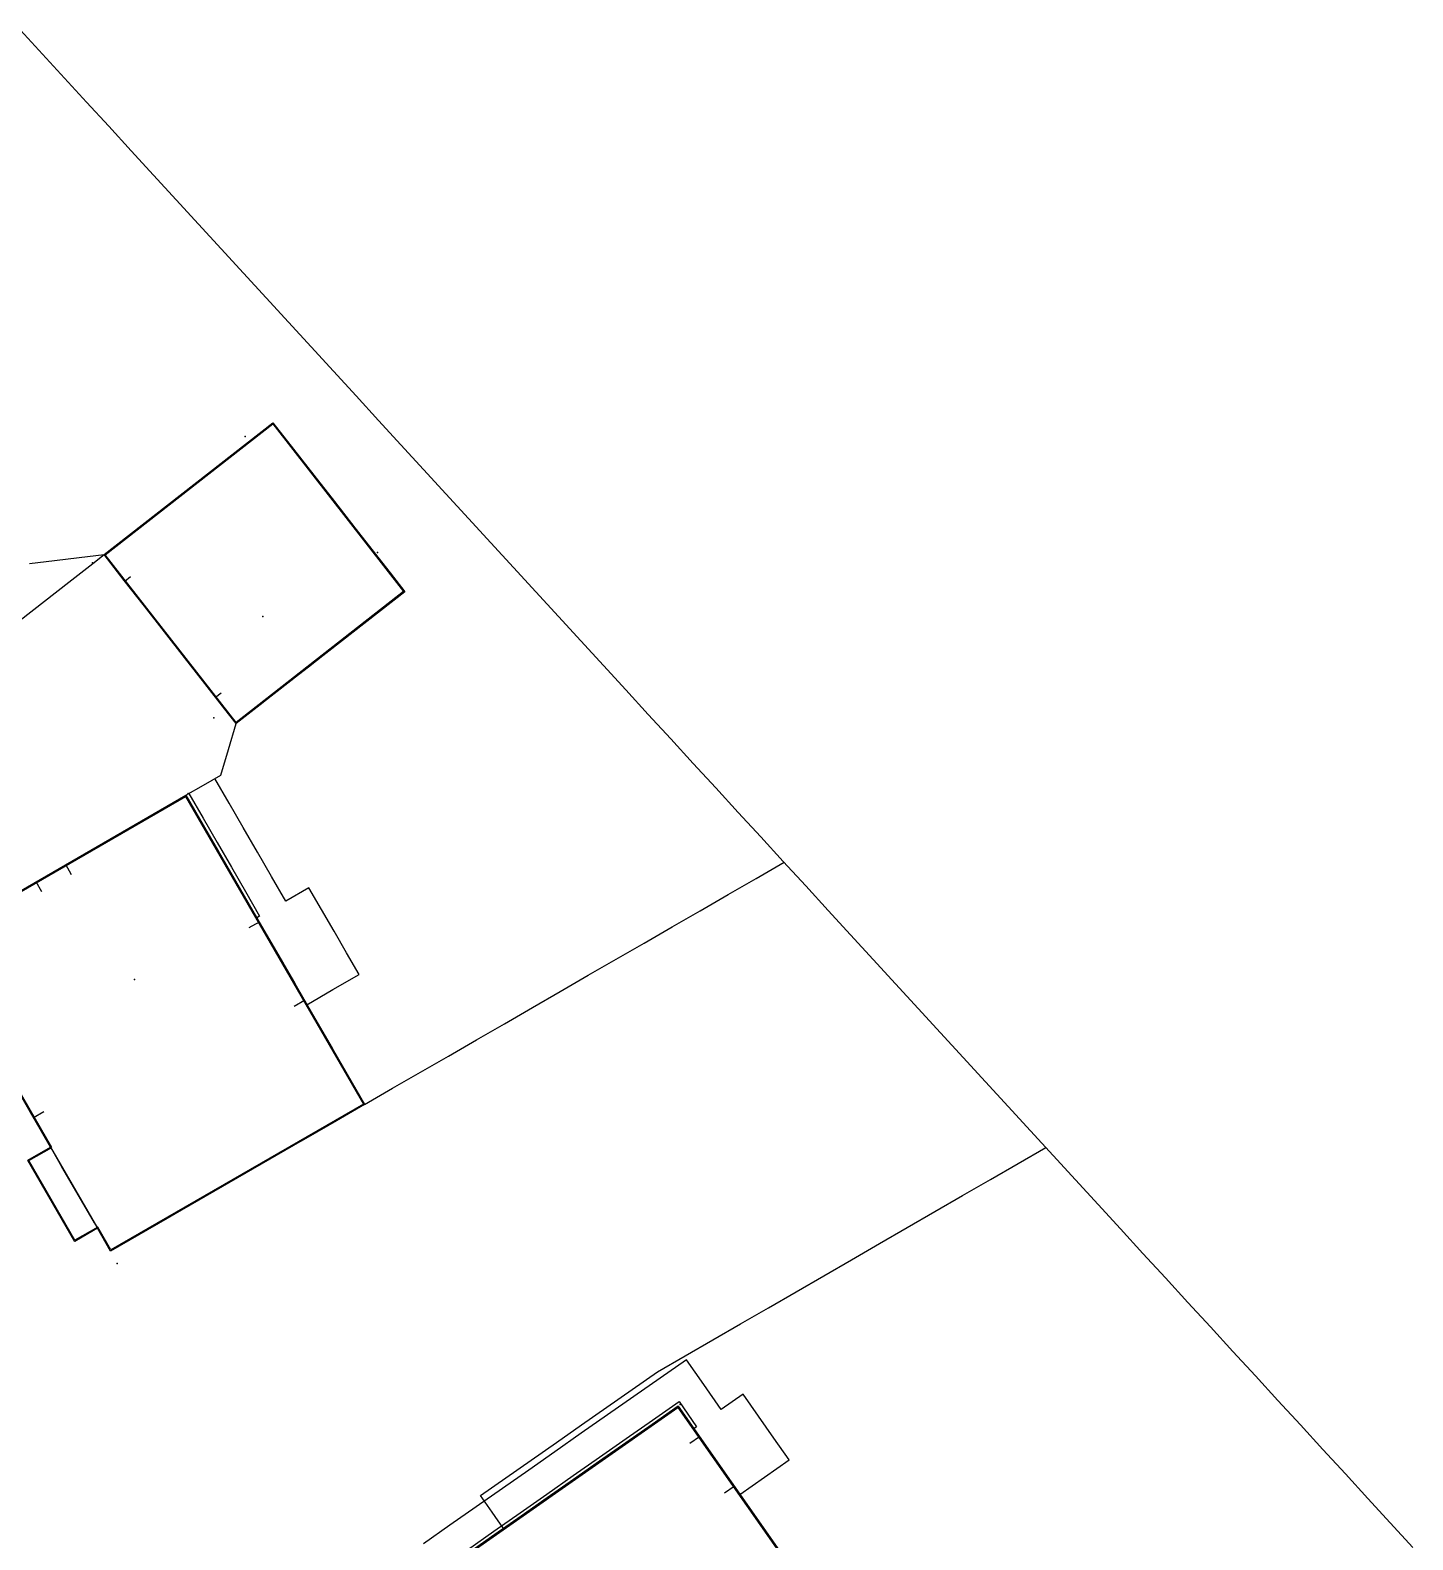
# Model space of a CAD drawing. Header units: metres. Extents: x 337936 to 338469, y 373266 to 374026.
# Drawn here: x 338079.79 to 338121.12, y 373847.05 to 373892.19 of the extents above; entities that cross this region are included whole.
import ezdxf

# ---------------------------------------------------------------- set-up
doc = ezdxf.new("R2010")
doc.units = ezdxf.units.M
for name, color, linetype in [('3D_LINES', 3, 'Continuous'), ('3D_Points', 1, 'Continuous'), ('PLOTS EXTERNAL LEVEL', 6, 'Continuous'), ('PLOTS FFL', 5, 'Continuous')]:
    doc.layers.add(name, color=color, linetype=linetype)

msp = doc.modelspace()

# ---------------------------------------------------------------- linework, layer by layer
at = {"layer": '3D_LINES'}
for points in [[(338079.496, 373892.186, 0), (338080.155, 373891.468, 0), (338080.814, 373890.749, 0), (338081.474, 373890.031, 0), (338082.133, 373889.312, 0), (338082.805, 373888.58, 0), (338083.477, 373887.847, 0), (338084.149, 373887.114, 0), (338084.822, 373886.382, 0), (338085.494, 373885.649, 0), (338086.166, 373884.916, 0), (338086.838, 373884.184, 0), (338087.51, 373883.451, 0), (338088.183, 373882.718, 0), (338088.855, 373881.986, 0), (338089.527, 373881.253, 0), (338090.199, 373880.52, 0), (338090.871, 373879.788, 0), (338091.544, 373879.055, 0), (338092.216, 373878.322, 0), (338092.888, 373877.59, 0), (338093.56, 373876.857, 0), (338094.232, 373876.124, 0), (338094.905, 373875.392, 0), (338095.577, 373874.659, 0), (338096.249, 373873.926, 0), (338096.921, 373873.194, 0), (338097.593, 373872.461, 0), (338098.266, 373871.728, 0), (338098.938, 373870.996, 0), (338099.61, 373870.263, 0), (338100.282, 373869.53, 0), (338100.954, 373868.798, 0), (338101.627, 373868.065, 0), (338102.299, 373867.332, 0), (338102.971, 373866.6, 0), (338103.643, 373865.867, 0), (338104.315, 373865.134, 0), (338104.988, 373864.402, 0), (338105.66, 373863.669, 0), (338106.332, 373862.936, 0), (338107.004, 373862.204, 0), (338107.676, 373861.471, 0), (338108.349, 373860.738, 0), (338109.021, 373860.006, 0), (338109.693, 373859.273, 0), (338110.365, 373858.54, 0), (338111.037, 373857.808, 0), (338111.71, 373857.075, 0), (338112.382, 373856.342, 0), (338113.054, 373855.61, 0), (338113.726, 373854.877, 0), (338114.398, 373854.144, 0), (338115.071, 373853.412, 0), (338115.743, 373852.679, 0), (338116.415, 373851.946, 0), (338117.087, 373851.214, 0), (338117.759, 373850.481, 0), (338118.432, 373849.748, 0), (338119.104, 373849.016, 0), (338119.776, 373848.283, 0), (338120.448, 373847.55, 0), (338121.12, 373846.818, 0)], [(338087.041, 373880.446, 33.597), (338087.654, 373879.661, 33.597), (338088.267, 373878.877, 33.597), (338088.88, 373878.092, 33.597), (338089.493, 373877.307, 33.597), (338090.106, 373876.523, 33.597), (338090.546, 373875.959, 33.597), (338090.986, 373875.396, 33.598), (338090.266, 373874.833, 33.598), (338089.545, 373874.269, 33.598), (338088.824, 373873.706, 33.598), (338088.104, 373873.143, 33.598), (338087.383, 373872.58, 33.598), (338086.662, 373872.017, 33.598), (338085.942, 373871.454, 33.598), (338085.606, 373871.884, 33.598), (338085.004, 373872.654, 33.599), (338084.402, 373873.424, 33.6), (338083.801, 373874.194, 33.601), (338083.199, 373874.964, 33.602), (338082.597, 373875.734, 33.603), (338081.996, 373876.505, 33.604)], [(338079.488, 373874.545, 33.639), (338080.213, 373875.112, 33.625), (338080.938, 373875.678, 33.612), (338081.663, 373876.244, 33.598), (338081.996, 373876.505, 33.604)], [(338079.766, 373876.242, 33.6), (338080.509, 373876.33, 33.6), (338081.252, 373876.417, 33.6), (338081.996, 373876.505, 33.604)], [(338082.613, 373875.715, 33.6), (338082.782, 373875.847, 33.6)], [(338085.324, 373872.244, 33.6), (338085.494, 373872.377, 33.6)], [(338084.443, 373869.311, 33.528), (338084.963, 373869.611, 33.528), (338085.483, 373869.911, 33.528), (338085.712, 373870.683, 33.528), (338085.942, 373871.454, 33.528)], [(338084.53, 373869.361, 33.528), (338084.953, 373868.628, 33.528), (338085.377, 373867.895, 33.528), (338085.8, 373867.162, 33.528), (338086.223, 373866.429, 33.528), (338086.646, 373865.696, 33.528), (338086.56, 373865.646, 33.528), (338086.935, 373864.996, 33.528), (338087.31, 373864.347, 33.528), (338087.685, 373863.697, 33.528), (338088.06, 373863.047, 33.528), (338088.839, 373863.497, 33.528), (338089.619, 373863.947, 33.528), (338089.244, 373864.597, 33.528), (338088.869, 373865.247, 33.528), (338088.494, 373865.896, 33.528), (338088.119, 373866.546, 33.528), (338087.426, 373866.146, 33.528), (338087.002, 373866.879, 33.528), (338086.579, 373867.612, 33.528), (338086.156, 373868.345, 33.528), (338085.733, 373869.078, 33.528), (338085.309, 373869.811, 33.528)], [(338084.443, 373869.311, 33.528), (338084.929, 373868.47, 33.517), (338085.414, 373867.63, 33.506), (338085.899, 373866.789, 33.496), (338086.385, 373865.948, 33.485), (338086.87, 373865.108, 33.474), (338087.355, 373864.267, 33.463), (338087.841, 373863.427, 33.453), (338088.326, 373862.586, 33.442), (338088.812, 373861.745, 33.431), (338089.297, 373860.905, 33.42), (338089.782, 373860.064, 33.41), (338088.939, 373859.577, 33.399), (338088.095, 373859.09, 33.388), (338087.252, 373858.603, 33.377), (338086.409, 373858.116, 33.367), (338085.565, 373857.629, 33.356), (338084.722, 373857.142, 33.345), (338083.878, 373856.655, 33.334), (338083.035, 373856.168, 33.323), (338082.191, 373855.682, 33.313), (338081.706, 373856.522, 33.339), (338081.221, 373857.363, 33.365), (338080.735, 373858.203, 33.391), (338080.25, 373859.044, 33.417), (338079.765, 373859.885, 33.443)], [(338081.024, 373866.929, 33.572), (338080.847, 373867.235, 33.558)], [(338089.782, 373860.064, 33.636), (338090.618, 373860.547, 33.592), (338091.454, 373861.029, 33.559), (338092.291, 373861.512, 33.569), (338093.127, 373861.995, 33.578), (338093.963, 373862.478, 33.588), (338094.799, 373862.96, 33.598), (338095.635, 373863.443, 33.6), (338096.471, 373863.926, 33.6), (338097.307, 373864.409, 33.634), (338098.143, 373864.891, 33.662), (338098.979, 373865.374, 33.613), (338099.816, 373865.857, 33.613), (338100.652, 373866.34, 33.613), (338101.488, 373866.822, 33.613), (338102.324, 373867.305, 33.613)], [(338080.138, 373866.418, 33.58), (338079.962, 373866.723, 33.567)], [(338086.632, 373865.52, 33.57), (338086.327, 373865.344, 33.586)], [(338087.987, 373863.173, 33.598), (338087.682, 373862.997, 33.614)], [(338080.196, 373859.844, 33.466), (338079.89, 373859.667, 33.448)], [(338081.116, 373855.97, 33.341), (338080.649, 373856.779, 33.367), (338080.182, 373857.588, 33.392), (338079.715, 373858.397, 33.417), (338080.396, 373858.791, 33.418), (338080.864, 373857.982, 33.391), (338081.331, 373857.173, 33.363), (338081.798, 373856.364, 33.336)], [(338093.94, 373847.387, 33.617), (338093.596, 373847.878, 33.592), (338093.252, 373848.37, 33.577), (338094.007, 373848.898, 33.577), (338094.762, 373849.427, 33.576), (338095.517, 373849.956, 33.575), (338096.273, 373850.485, 33.574), (338097.028, 373851.014, 33.574), (338097.783, 373851.542, 33.579), (338098.538, 373852.071, 33.597), (338099.368, 373852.55, 33.6), (338100.197, 373853.029, 33.6), (338101.026, 373853.508, 33.6), (338101.856, 373853.987, 33.6), (338102.685, 373854.465, 33.644), (338103.515, 373854.944, 33.681), (338104.344, 373855.423, 33.706), (338105.173, 373855.902, 33.715), (338106.003, 373856.381, 33.631), (338106.832, 373856.86, 33.631), (338107.662, 373857.339, 33.631), (338108.491, 373857.817, 33.631), (338109.32, 373858.296, 33.631), (338110.15, 373858.775, 33.631)], [(338092.858, 373846.751, 33.598), (338093.648, 373847.304, 33.598), (338094.439, 373847.858, 33.598), (338095.23, 373848.412, 33.598), (338096.02, 373848.965, 33.598), (338096.811, 373849.519, 33.598), (338097.602, 373850.072, 33.598), (338098.392, 373850.626, 33.598), (338099.183, 373851.18, 33.598), (338099.711, 373850.426, 33.598), (338099.629, 373850.369, 33.598), (338100.087, 373849.713, 33.598), (338100.546, 373849.058, 33.598), (338101.005, 373848.403, 33.598), (338101.742, 373848.919, 33.598), (338102.48, 373849.435, 33.598), (338102.021, 373850.09, 33.598), (338101.562, 373850.746, 33.598), (338101.103, 373851.401, 33.598), (338100.448, 373850.942, 33.598), (338099.926, 373851.688, 33.598), (338099.404, 373852.433, 33.598), (338098.618, 373851.883, 33.598), (338097.832, 373851.333, 33.598), (338097.046, 373850.782, 33.598), (338096.261, 373850.232, 33.598), (338095.475, 373849.682, 33.598), (338094.689, 373849.132, 33.598), (338093.903, 373848.582, 33.598), (338093.118, 373848.031, 33.598), (338092.332, 373847.481, 33.598), (338091.546, 373846.931, 33.598)], [(338102.253, 373846.621, 33.598), (338101.737, 373847.358, 33.598), (338101.221, 373848.094, 33.598), (338100.705, 373848.831, 33.598), (338100.19, 373849.567, 33.598), (338099.674, 373850.304, 33.598), (338099.158, 373851.04, 33.598), (338098.376, 373850.493, 33.598), (338097.593, 373849.945, 33.598), (338096.811, 373849.397, 33.598), (338096.028, 373848.849, 33.598), (338095.246, 373848.301, 33.598), (338094.464, 373847.753, 33.598), (338093.681, 373847.205, 33.598), (338092.899, 373846.657, 33.598)], [(338099.798, 373850.127, 33.6), (338099.509, 373849.925, 33.606)], [(338100.836, 373848.644, 33.6), (338100.547, 373848.442, 33.6)]]:
    msp.add_polyline3d(points, dxfattribs=at)
at = {"layer": '3D_Points'}
for p in [(338086.21, 373880.041, 33.45), (338090.167, 373876.571, 33.6), (338081.653, 373876.256, 33.6), (338086.738, 373874.654, 33.6), (338085.273, 373871.624, 33.6), (338084.514, 373869.36, 33.52), (338082.908, 373863.805, 33.75), (338082.389, 373855.308, 33.3), (338099.213, 373851.097, 33.6)]:
    msp.add_point(p, dxfattribs=at)
at = {"layer": 'PLOTS EXTERNAL LEVEL'}
for points in [[(338087.041, 373880.446, 33.6), (338090.986, 373875.396, 33.6), (338085.942, 373871.454, 33.6), (338081.996, 373876.505, 33.6), (338087.041, 373880.446, 33.6)], [(338079.715, 373858.397, 33.75), (338080.396, 373858.791, 33.75), (338076.853, 373864.928, 33.75), (338084.443, 373869.311, 33.75), (338089.782, 373860.064, 33.75), (338082.191, 373855.682, 33.75), (338081.798, 373856.364, 33.75), (338081.116, 373855.97, 33.75), (338079.715, 373858.397, 33.75)], [(338105.347, 373842.202, 33.75), (338097.523, 373836.723, 33.75), (338094.428, 373841.142, 33.75), (338091.334, 373845.562, 33.75), (338099.158, 373851.04, 33.75), (338102.253, 373846.621, 33.75), (338105.347, 373842.202, 33.75)]]:
    msp.add_polyline3d(points, dxfattribs=at)
at = {"layer": 'PLOTS FFL'}
for points in [[(338087.036, 373880.411, 33.6), (338090.951, 373875.4, 33.6), (338085.946, 373871.489, 33.6), (338082.031, 373876.5, 33.6), (338087.036, 373880.411, 33.6)], [(338079.749, 373858.388, 33.75), (338080.431, 373858.781, 33.75), (338076.887, 373864.919, 33.75), (338084.434, 373869.277, 33.75), (338089.748, 373860.073, 33.75), (338082.201, 373855.716, 33.75), (338081.807, 373856.398, 33.75), (338081.125, 373856.004, 33.75), (338079.749, 373858.388, 33.75)], [(338105.312, 373842.208, 33.75), (338097.529, 373836.758, 33.75), (338094.449, 373841.157, 33.75), (338091.369, 373845.555, 33.75), (338099.152, 373851.006, 33.75), (338102.232, 373846.607, 33.75), (338105.312, 373842.208, 33.75)]]:
    msp.add_polyline3d(points, dxfattribs=at)

doc.saveas('drawing.dxf')
